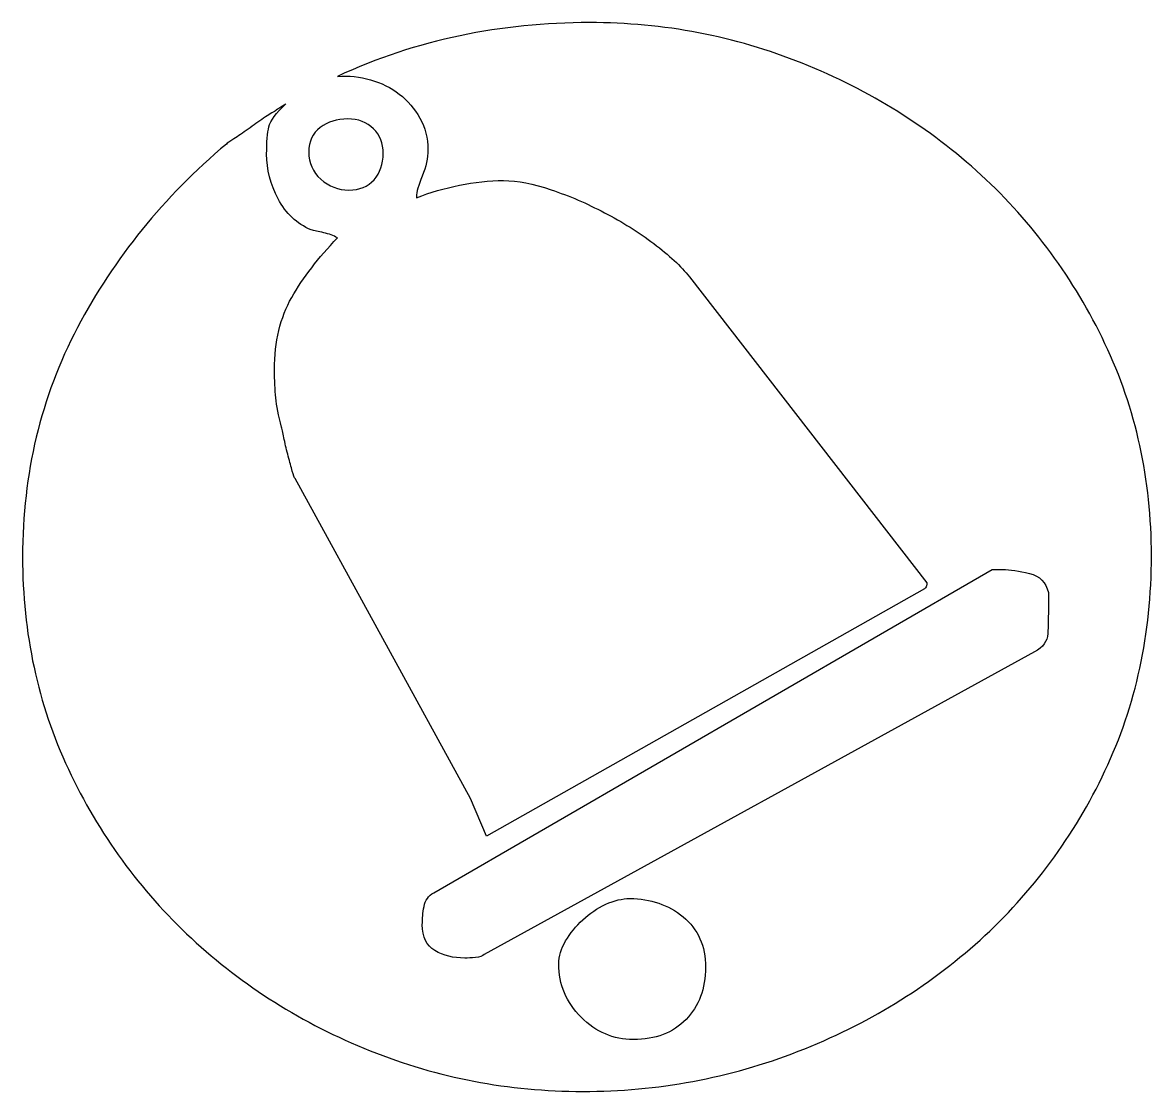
# Model space of a CAD drawing. Header units: centimetres. Extents: x -7.1 to 9, y -7.9 to 7.4.
import ezdxf

# ---------------------------------------------------------------- set-up
doc = ezdxf.new("R2010")
doc.units = ezdxf.units.CM
doc.header["$MEASUREMENT"] = 0
doc.layers.add('Camada 1', color=7, linetype='Continuous')

msp = doc.modelspace()

# ---------------------------------------------------------------- linework, layer by layer
at = {"layer": 'Camada 1', "color": 250}
for points, knots in [([(-7.1068, -0.21924), (-7.1068, 0.9711), (-6.84556, 2.06274), (-6.32238, 3.05625), (-6.32238, 3.05625), (-5.79943, 4.04999), (-5.09103, 4.92338), (-4.19764, 5.67683), (-4.19764, 5.67683), (-4.18674, 5.68773), (-4.15134, 5.71223), (-4.09144, 5.75047), (-4.09144, 5.75047), (-4.03146, 5.78864), (-3.96319, 5.83518), (-3.88678, 5.88955), (-3.88678, 5.88955), (-3.81069, 5.94415), (-3.73712, 5.99607), (-3.66632, 6.04537), (-3.66632, 6.04537), (-3.59575, 6.09444), (-3.53839, 6.12984), (-3.49485, 6.15189), (-3.49485, 6.15189), (-3.48402, 6.16272), (-3.45945, 6.17891), (-3.4216, 6.20096), (-3.4216, 6.20096), (-3.38335, 6.22293), (-3.35854, 6.23913), (-3.34771, 6.24995), (-3.34771, 6.24995), (-3.48789, 6.11949), (-3.56849, 6.01029), (-3.59022, 5.92297), (-3.59022, 5.92297), (-3.6114, 5.83574), (-3.6223, 5.70504), (-3.6223, 5.5308), (-3.6223, 5.5308), (-3.6223, 5.31255), (-3.56818, 5.09983), (-3.45945, 4.89272), (-3.45945, 4.89272), (-3.35103, 4.6853), (-3.19323, 4.53809), (-2.98699, 4.45061), (-2.98699, 4.45061), (-2.94409, 4.43971), (-2.88411, 4.42604), (-2.8077, 4.40992), (-2.8077, 4.40992), (-2.73216, 4.3934), (-2.66665, 4.36891), (-2.61229, 4.33627), (-2.61229, 4.33627), (-2.88411, 4.05252), (-3.10157, 3.76876), (-3.26459, 3.48492), (-3.26459, 3.48492), (-3.42768, 3.20117), (-3.50907, 2.85744), (-3.50907, 2.45381), (-3.50907, 2.45381), (-3.50907, 2.30106), (-3.50354, 2.16728), (-3.49263, 2.05294), (-3.49263, 2.05294), (-3.48181, 1.93813), (-3.45471, 1.79898), (-3.41101, 1.63541), (-3.41101, 1.63541), (-3.40042, 1.59163), (-3.38699, 1.53166), (-3.37055, 1.45532), (-3.37055, 1.45532), (-3.35411, 1.37891), (-3.33547, 1.29974), (-3.31366, 1.21811), (-3.31366, 1.21811), (-3.29193, 1.13609), (-3.27273, 1.06529), (-3.25653, 1.00539), (-3.25653, 1.00539), (-3.24009, 0.94518), (-3.22642, 0.90946), (-3.21559, 0.89864), (-3.21559, 0.89864), (-3.21559, 0.89864), (-0.71394, -3.66802), (-0.71394, -3.66802), (-0.71394, -3.66802), (-0.71394, -3.66802), (-0.48454, -4.20804), (-0.48454, -4.20804), (-0.48454, -4.20804), (-0.48454, -4.20804), (5.76806, -0.67273), (5.76806, -0.67273), (5.76806, -0.67273), (5.78979, -0.66191), (5.80093, -0.64018), (5.80093, -0.60699), (5.80093, -0.60699), (5.80093, -0.60699), (5.80093, -0.59079), (5.80093, -0.59079), (5.80093, -0.59079), (5.80093, -0.59079), (2.4126, 3.7799), (2.4126, 3.7799), (2.4126, 3.7799), (2.29273, 3.93241), (2.12324, 4.09068), (1.9053, 4.25433), (1.9053, 4.25433), (1.68697, 4.41798), (1.4526, 4.56543), (1.2014, 4.6962), (1.2014, 4.6962), (0.95052, 4.82746), (0.69687, 4.93619), (0.44037, 5.02374), (0.44037, 5.02374), (0.18396, 5.11097), (-0.04243, 5.15475), (-0.23927, 5.15475), (-0.23927, 5.15475), (-0.44662, 5.15475), (-0.65681, 5.13271), (-0.86921, 5.08924), (-0.86921, 5.08924), (-1.08224, 5.04547), (-1.28651, 4.98526), (-1.48303, 4.90916), (-1.48303, 4.90916), (-1.48303, 4.90916), (-1.48303, 4.92528), (-1.48303, 4.92528), (-1.48303, 4.92528), (-1.48303, 4.99079), (-1.456, 5.08893), (-1.40108, 5.21994), (-1.40108, 5.21994), (-1.34672, 5.35072), (-1.31946, 5.47612), (-1.31946, 5.59631), (-1.31946, 5.59631), (-1.31946, 5.75964), (-1.35762, 5.90938), (-1.43427, 6.04569), (-1.43427, 6.04569), (-1.51037, 6.182), (-1.60851, 6.29626), (-1.72862, 6.38879), (-1.72862, 6.38879), (-1.84849, 6.4814), (-1.98511, 6.54967), (-2.13786, 6.59368), (-2.13786, 6.59368), (-2.2906, 6.63722), (-2.44895, 6.65366), (-2.61229, 6.64252), (-2.61229, 6.64252), (-2.04501, 6.90399), (-1.4613, 7.09743), (-0.86115, 7.22315), (-0.86115, 7.22315), (-0.261, 7.34832), (0.35535, 7.41074), (0.98868, 7.41074), (0.98868, 7.41074), (2.04714, 7.41074), (3.05937, 7.21699), (4.02498, 6.82924), (4.02498, 6.82924), (4.99059, 6.44181), (5.84194, 5.90993), (6.57872, 5.23306), (6.57872, 5.23306), (7.31493, 4.55595), (7.90418, 3.75367), (8.34605, 2.82543), (8.34605, 2.82543), (8.78792, 1.89767), (9.00894, 0.88773), (9.00894, -0.20391), (9.00894, -0.20391), (9.00894, -1.31729), (8.78792, -2.3409), (8.34605, -3.27443), (8.34605, -3.27443), (7.90418, -4.20772), (7.30964, -5.01308), (6.56196, -5.68988), (6.56196, -5.68988), (5.81437, -6.36644), (4.94966, -6.8961), (3.96754, -7.278), (3.96754, -7.278), (2.98549, -7.66021), (1.95967, -7.85144), (0.8903, -7.85144), (0.8903, -7.85144), (-0.16839, -7.85144), (-1.18007, -7.65737), (-2.14513, -7.26994), (-2.14513, -7.26994), (-3.1105, -6.88219), (-3.96098, -6.34747), (-4.69633, -5.66483), (-4.69633, -5.66483), (-5.43144, -4.98266), (-6.01737, -4.17738), (-6.45308, -3.24906), (-6.45308, -3.24906), (-6.8891, -2.32138), (-7.1068, -1.31113), (-7.1068, -0.21924)], [0, 0, 0, 0, 0.01785714, 0.01785714, 0.01785714, 0.01785714, 0.03571429, 0.03571429, 0.03571429, 0.03571429, 0.05357143, 0.05357143, 0.05357143, 0.05357143, 0.07142857, 0.07142857, 0.07142857, 0.07142857, 0.08928571, 0.08928571, 0.08928571, 0.08928571, 0.10714286, 0.10714286, 0.10714286, 0.10714286, 0.125, 0.125, 0.125, 0.125, 0.14285714, 0.14285714, 0.14285714, 0.14285714, 0.16071429, 0.16071429, 0.16071429, 0.16071429, 0.17857143, 0.17857143, 0.17857143, 0.17857143, 0.19642857, 0.19642857, 0.19642857, 0.19642857, 0.21428571, 0.21428571, 0.21428571, 0.21428571, 0.23214286, 0.23214286, 0.23214286, 0.23214286, 0.25, 0.25, 0.25, 0.25, 0.26785714, 0.26785714, 0.26785714, 0.26785714, 0.28571429, 0.28571429, 0.28571429, 0.28571429, 0.30357143, 0.30357143, 0.30357143, 0.30357143, 0.32142857, 0.32142857, 0.32142857, 0.32142857, 0.33928571, 0.33928571, 0.33928571, 0.33928571, 0.35714286, 0.35714286, 0.35714286, 0.35714286, 0.375, 0.375, 0.375, 0.375, 0.39285714, 0.39285714, 0.39285714, 0.39285714, 0.41071429, 0.41071429, 0.41071429, 0.41071429, 0.42857143, 0.42857143, 0.42857143, 0.42857143, 0.44642857, 0.44642857, 0.44642857, 0.44642857, 0.46428571, 0.46428571, 0.46428571, 0.46428571, 0.48214286, 0.48214286, 0.48214286, 0.48214286, 0.5, 0.5, 0.5, 0.5, 0.51785714, 0.51785714, 0.51785714, 0.51785714, 0.53571429, 0.53571429, 0.53571429, 0.53571429, 0.55357143, 0.55357143, 0.55357143, 0.55357143, 0.57142857, 0.57142857, 0.57142857, 0.57142857, 0.58928571, 0.58928571, 0.58928571, 0.58928571, 0.60714286, 0.60714286, 0.60714286, 0.60714286, 0.625, 0.625, 0.625, 0.625, 0.64285714, 0.64285714, 0.64285714, 0.64285714, 0.66071429, 0.66071429, 0.66071429, 0.66071429, 0.67857143, 0.67857143, 0.67857143, 0.67857143, 0.69642857, 0.69642857, 0.69642857, 0.69642857, 0.71428571, 0.71428571, 0.71428571, 0.71428571, 0.73214286, 0.73214286, 0.73214286, 0.73214286, 0.75, 0.75, 0.75, 0.75, 0.76785714, 0.76785714, 0.76785714, 0.76785714, 0.78571429, 0.78571429, 0.78571429, 0.78571429, 0.80357143, 0.80357143, 0.80357143, 0.80357143, 0.82142857, 0.82142857, 0.82142857, 0.82142857, 0.83928571, 0.83928571, 0.83928571, 0.83928571, 0.85714286, 0.85714286, 0.85714286, 0.85714286, 0.875, 0.875, 0.875, 0.875, 0.89285714, 0.89285714, 0.89285714, 0.89285714, 0.91071429, 0.91071429, 0.91071429, 0.91071429, 0.92857143, 0.92857143, 0.92857143, 0.92857143, 0.94642857, 0.94642857, 0.94642857, 0.94642857, 0.96428571, 0.96428571, 0.96428571, 0.96428571, 1, 1, 1, 1]), ([(-3.02129, 5.5598), (-3.02129, 5.71255), (-2.96692, 5.82965), (-2.85788, 5.91159), (-2.85788, 5.91159), (-2.74891, 5.99354), (-2.61821, 6.03447), (-2.46539, 6.03447), (-2.46539, 6.03447), (-2.31296, 6.03447), (-2.19025, 5.98824), (-2.09748, 5.8954), (-2.09748, 5.8954), (-2.00463, 5.80255), (-1.95833, 5.6852), (-1.95833, 5.54337), (-1.95833, 5.54337), (-1.95833, 5.39054), (-2.0021, 5.26514), (-2.0891, 5.167), (-2.0891, 5.167), (-2.17665, 5.06862), (-2.29653, 5.01955), (-2.44895, 5.01955), (-2.44895, 5.01955), (-2.60146, 5.01955), (-2.73524, 5.07139), (-2.84982, 5.17506), (-2.84982, 5.17506), (-2.96416, 5.27881), (-3.02129, 5.40698), (-3.02129, 5.5598)], [0, 0, 0, 0, 0.11111111, 0.11111111, 0.11111111, 0.11111111, 0.22222222, 0.22222222, 0.22222222, 0.22222222, 0.33333333, 0.33333333, 0.33333333, 0.33333333, 0.44444444, 0.44444444, 0.44444444, 0.44444444, 0.55555556, 0.55555556, 0.55555556, 0.55555556, 0.66666667, 0.66666667, 0.66666667, 0.66666667, 0.77777778, 0.77777778, 0.77777778, 0.77777778, 1, 1, 1, 1]), ([(-1.39998, -5.47218), (-1.39998, -5.64673), (-1.33977, -5.76992), (-1.21966, -5.84072), (-1.21966, -5.84072), (-1.09947, -5.91176), (-0.95787, -5.94716), (-0.79422, -5.94716), (-0.79422, -5.94716), (-0.75021, -5.94716), (-0.69861, -5.9444), (-0.63871, -5.93887), (-0.63871, -5.93887), (-0.57874, -5.93357), (-0.5378, -5.91959), (-0.51576, -5.89786), (-0.51576, -5.89786), (-0.51576, -5.89786), (7.34109, -1.57647), (7.34109, -1.57647), (7.34109, -1.57647), (7.46128, -1.51128), (7.5237, -1.42404), (7.52931, -1.31476), (7.52931, -1.31476), (7.53461, -1.20571), (7.53737, -1.09651), (7.53737, -0.98746), (7.53737, -0.98746), (7.53737, -0.98746), (7.53737, -0.72544), (7.53737, -0.72544), (7.53737, -0.72544), (7.50474, -0.58352), (7.41473, -0.49352), (7.26721, -0.45535), (7.26721, -0.45535), (7.12007, -0.41742), (6.99183, -0.39814), (6.88286, -0.39814), (6.88286, -0.39814), (6.88286, -0.39814), (6.73533, -0.39814), (6.73533, -0.39814), (6.73533, -0.39814), (6.73533, -0.39814), (-1.23609, -5.01419), (-1.23609, -5.01419), (-1.23609, -5.01419), (-1.31243, -5.05765), (-1.35905, -5.12315), (-1.37548, -5.21047), (-1.37548, -5.21047), (-1.3916, -5.29794), (-1.39998, -5.38494), (-1.39998, -5.47218)], [0, 0, 0, 0, 0.06666667, 0.06666667, 0.06666667, 0.06666667, 0.13333333, 0.13333333, 0.13333333, 0.13333333, 0.2, 0.2, 0.2, 0.2, 0.26666667, 0.26666667, 0.26666667, 0.26666667, 0.33333333, 0.33333333, 0.33333333, 0.33333333, 0.4, 0.4, 0.4, 0.4, 0.46666667, 0.46666667, 0.46666667, 0.46666667, 0.53333333, 0.53333333, 0.53333333, 0.53333333, 0.6, 0.6, 0.6, 0.6, 0.66666667, 0.66666667, 0.66666667, 0.66666667, 0.73333333, 0.73333333, 0.73333333, 0.73333333, 0.8, 0.8, 0.8, 0.8, 0.86666667, 0.86666667, 0.86666667, 0.86666667, 1, 1, 1, 1]), ([(0.54823, -6.03053), (0.54823, -6.32519), (0.65451, -6.57884), (0.86715, -6.79187), (0.86715, -6.79187), (1.08011, -7.00483), (1.32854, -7.11072), (1.61198, -7.11072), (1.61198, -7.11072), (1.92838, -7.11072), (2.17926, -7.01566), (2.36495, -6.82443), (2.36495, -6.82443), (2.55033, -6.63352), (2.64318, -6.38516), (2.64318, -6.0796), (2.64318, -6.0796), (2.64318, -5.77411), (2.53666, -5.53405), (2.32426, -5.35926), (2.32426, -5.35926), (2.1113, -5.18479), (1.85757, -5.09755), (1.56299, -5.09755), (1.56299, -5.09755), (1.45371, -5.09755), (1.33937, -5.12458), (1.21926, -5.17949), (1.21926, -5.17949), (1.09907, -5.2341), (0.99011, -5.30774), (0.89173, -5.40027), (0.89173, -5.40027), (0.79382, -5.49336), (0.71188, -5.59403), (0.64614, -5.70331), (0.64614, -5.70331), (0.58087, -5.81228), (0.54823, -5.92124), (0.54823, -6.03053)], [0, 0, 0, 0, 0.09090909, 0.09090909, 0.09090909, 0.09090909, 0.18181818, 0.18181818, 0.18181818, 0.18181818, 0.27272727, 0.27272727, 0.27272727, 0.27272727, 0.36363636, 0.36363636, 0.36363636, 0.36363636, 0.45454545, 0.45454545, 0.45454545, 0.45454545, 0.54545455, 0.54545455, 0.54545455, 0.54545455, 0.63636364, 0.63636364, 0.63636364, 0.63636364, 0.72727273, 0.72727273, 0.72727273, 0.72727273, 0.81818182, 0.81818182, 0.81818182, 0.81818182, 1, 1, 1, 1])]:
    msp.add_open_spline(points, degree=3, knots=knots, dxfattribs=at)

doc.saveas('drawing.dxf')
